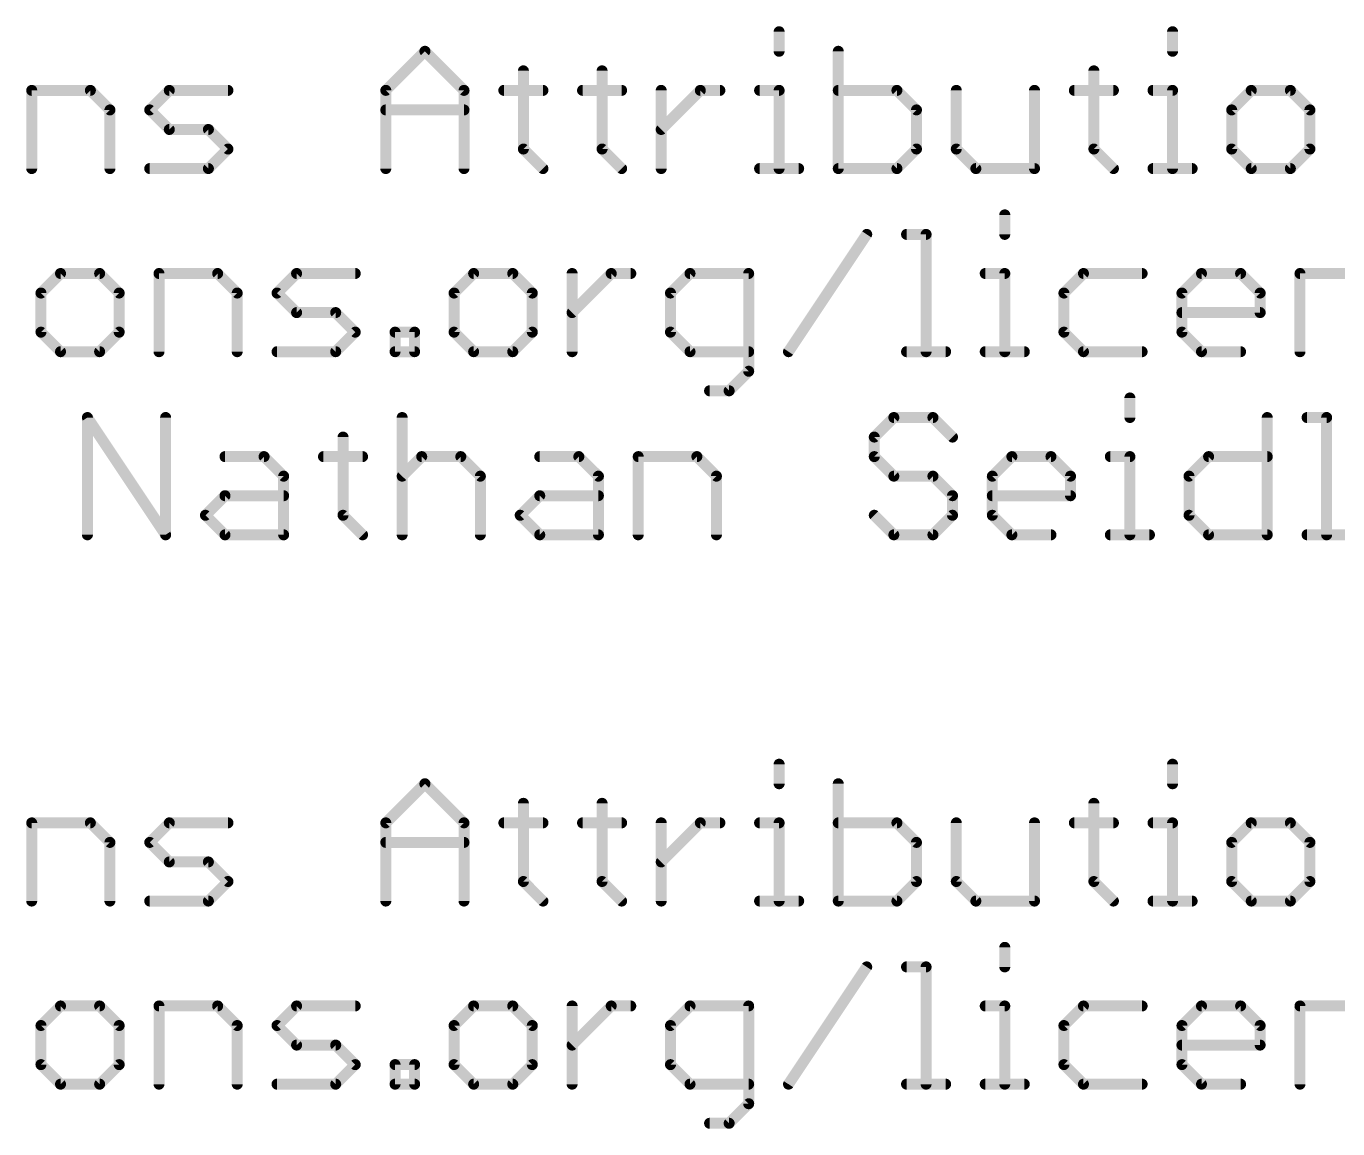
# Model space of a CAD drawing. Extents: x -32 to 75, y -41 to 41.
# Drawn here: x 19.55 to 37.74, y -38.64 to -23.35 of the extents above; entities that cross this region are included whole.
import ezdxf

# ---------------------------------------------------------------- set-up
doc = ezdxf.new("R2010")
doc.units = 0
doc.layers.add('51', color=53, linetype='CONTINUOUS')

msp = doc.modelspace()

# ---------------------------------------------------------------- linework, layer by layer
at = {"layer": '51', "const_width": 0.1524}
for points in [[(29.9907, -23.4256), (29.9907, -23.6968)], [(35.4479, -23.4256), (35.4479, -23.6968)], [(24.5352, -24.2391), (25.0776, -23.6968)], [(25.0776, -23.6968), (25.6199, -24.2391)], [(30.811, -23.6968), (30.811, -25.3238)], [(26.4436, -23.968), (26.4436, -25.0526)], [(27.535, -23.968), (27.535, -25.0526)], [(34.3565, -23.968), (34.3565, -25.0526)], [(19.6238, -25.3238), (19.6238, -24.2391)], [(19.6238, -24.2391), (20.4373, -24.2391)], [(20.4373, -24.2391), (20.7084, -24.5103)], [(21.2609, -24.5103), (21.5321, -24.2391)], [(21.5321, -24.2391), (22.3456, -24.2391)], [(24.5352, -25.3238), (24.5352, -24.2391)], [(25.6199, -24.2391), (25.6199, -25.3238)], [(26.1724, -24.2391), (26.7147, -24.2391)], [(27.2638, -24.2391), (27.8062, -24.2391)], [(28.3553, -25.3238), (28.3553, -24.2391)], [(28.3553, -24.7815), (28.8976, -24.2391)], [(28.8976, -24.2391), (29.1688, -24.2391)], [(29.7196, -24.2391), (29.9907, -24.2391)], [(29.9907, -24.2391), (29.9907, -25.3238)], [(31.6245, -24.2391), (30.811, -24.2391)], [(31.8957, -24.5103), (31.6245, -24.2391)], [(32.4482, -24.2391), (32.4482, -25.0526)], [(33.5328, -25.3238), (33.5328, -24.2391)], [(34.0853, -24.2391), (34.6276, -24.2391)], [(35.1767, -24.2391), (35.4479, -24.2391)], [(35.4479, -24.2391), (35.4479, -25.3238)], [(36.5393, -24.2391), (36.2682, -24.5103)], [(37.0817, -24.2391), (36.5393, -24.2391)], [(37.3528, -24.5103), (37.0817, -24.2391)], [(20.7084, -24.5103), (20.7084, -25.3238)], [(21.5321, -24.7815), (21.2609, -24.5103)], [(24.5352, -24.5103), (25.6199, -24.5103)], [(31.8957, -25.0526), (31.8957, -24.5103)], [(36.2682, -24.5103), (36.2682, -25.0526)], [(37.3528, -25.0526), (37.3528, -24.5103)], [(22.0744, -24.7815), (21.5321, -24.7815)], [(22.3456, -25.0526), (22.0744, -24.7815)], [(22.0744, -25.3238), (22.3456, -25.0526)], [(26.4436, -25.0526), (26.7147, -25.3238)], [(27.535, -25.0526), (27.8062, -25.3238)], [(31.6245, -25.3238), (31.8957, -25.0526)], [(32.4482, -25.0526), (32.7193, -25.3238)], [(34.3565, -25.0526), (34.6276, -25.3238)], [(36.2682, -25.0526), (36.5393, -25.3238)], [(37.0817, -25.3238), (37.3528, -25.0526)], [(21.2609, -25.3238), (22.0744, -25.3238)], [(29.7196, -25.3238), (30.2619, -25.3238)], [(30.811, -25.3238), (31.6245, -25.3238)], [(32.7193, -25.3238), (33.5328, -25.3238)], [(35.1767, -25.3238), (35.7191, -25.3238)], [(36.5393, -25.3238), (37.0817, -25.3238)], [(33.1206, -25.9656), (33.1206, -26.2368)], [(30.1208, -27.8638), (31.2055, -26.2368)], [(31.758, -26.2368), (32.0291, -26.2368)], [(32.0291, -26.2368), (32.0291, -27.8638)], [(20.0233, -26.7791), (19.7522, -27.0503)], [(20.5657, -26.7791), (20.0233, -26.7791)], [(20.8368, -27.0503), (20.5657, -26.7791)], [(21.3893, -27.8638), (21.3893, -26.7791)], [(21.3893, -26.7791), (22.2028, -26.7791)], [(22.2028, -26.7791), (22.474, -27.0503)], [(23.0265, -27.0503), (23.2976, -26.7791)], [(23.2976, -26.7791), (24.1111, -26.7791)], [(25.7534, -26.7791), (25.4822, -27.0503)], [(26.2957, -26.7791), (25.7534, -26.7791)], [(26.5669, -27.0503), (26.2957, -26.7791)], [(27.1194, -27.8638), (27.1194, -26.7791)], [(27.1194, -27.3215), (27.6617, -26.7791)], [(27.6617, -26.7791), (27.9329, -26.7791)], [(28.7548, -26.7791), (28.4837, -27.0503)], [(29.5683, -26.7791), (28.7548, -26.7791)], [(29.5683, -28.135), (29.5683, -26.7791)], [(32.8494, -26.7791), (33.1206, -26.7791)], [(33.1206, -26.7791), (33.1206, -27.8638)], [(34.212, -26.7791), (33.9409, -27.0503)], [(35.0255, -26.7791), (34.212, -26.7791)], [(35.578, -27.0503), (35.8492, -26.7791)], [(35.8492, -26.7791), (36.3915, -26.7791)], [(36.3915, -26.7791), (36.6627, -27.0503)], [(37.2152, -27.8638), (37.2152, -26.7791)], [(37.2152, -26.7791), (38.0287, -26.7791)], [(19.7522, -27.0503), (19.7522, -27.5926)], [(20.8368, -27.5926), (20.8368, -27.0503)], [(22.474, -27.0503), (22.474, -27.8638)], [(23.2976, -27.3215), (23.0265, -27.0503)], [(25.4822, -27.0503), (25.4822, -27.5926)], [(26.5669, -27.5926), (26.5669, -27.0503)], [(28.4837, -27.0503), (28.4837, -27.5926)], [(33.9409, -27.0503), (33.9409, -27.5926)], [(35.578, -27.5926), (35.578, -27.0503)], [(36.6627, -27.0503), (36.6627, -27.3215)], [(23.84, -27.3215), (23.2976, -27.3215)], [(24.1111, -27.5926), (23.84, -27.3215)], [(36.6627, -27.3215), (35.578, -27.3215)], [(19.7522, -27.5926), (20.0233, -27.8638)], [(20.5657, -27.8638), (20.8368, -27.5926)], [(23.84, -27.8638), (24.1111, -27.5926)], [(24.6636, -27.8638), (24.6636, -27.5926)], [(24.6636, -27.5926), (24.9348, -27.5926)], [(24.9348, -27.5926), (24.9348, -27.8638)], [(25.4822, -27.5926), (25.7534, -27.8638)], [(26.2957, -27.8638), (26.5669, -27.5926)], [(28.4837, -27.5926), (28.7548, -27.8638)], [(33.9409, -27.5926), (34.212, -27.8638)], [(35.8492, -27.8638), (35.578, -27.5926)], [(20.0233, -27.8638), (20.5657, -27.8638)], [(23.0265, -27.8638), (23.84, -27.8638)], [(24.9348, -27.8638), (24.6636, -27.8638)], [(25.7534, -27.8638), (26.2957, -27.8638)], [(28.7548, -27.8638), (29.5683, -27.8638)], [(31.758, -27.8638), (32.3003, -27.8638)], [(32.8494, -27.8638), (33.3917, -27.8638)], [(34.212, -27.8638), (35.0255, -27.8638)], [(36.3915, -27.8638), (35.8492, -27.8638)], [(29.2972, -28.4061), (29.5683, -28.135)], [(29.026, -28.4061), (29.2972, -28.4061)], [(34.8561, -28.5056), (34.8561, -28.7768)], [(20.3962, -30.4038), (20.3962, -28.7768)], [(20.3962, -28.7768), (21.4809, -30.4038)], [(21.4809, -30.4038), (21.4809, -28.7768)], [(24.762, -28.7768), (24.762, -30.4038)], [(31.5817, -28.7768), (31.3106, -29.048)], [(32.1241, -28.7768), (31.5817, -28.7768)], [(32.3952, -29.048), (32.1241, -28.7768)], [(36.761, -28.7768), (36.761, -30.4038)], [(37.3135, -28.7768), (37.5846, -28.7768)], [(37.5846, -28.7768), (37.5846, -30.4038)], [(23.9417, -29.048), (23.9417, -30.1326)], [(31.3106, -29.048), (31.3106, -29.3191)], [(22.3045, -29.3191), (22.8468, -29.3191)], [(22.8468, -29.3191), (23.118, -29.5903)], [(23.6705, -29.3191), (24.2128, -29.3191)], [(24.762, -29.5903), (25.0331, -29.3191)], [(25.0331, -29.3191), (25.5754, -29.3191)], [(25.5754, -29.3191), (25.8466, -29.5903)], [(26.6703, -29.3191), (27.2126, -29.3191)], [(27.2126, -29.3191), (27.4838, -29.5903)], [(28.0363, -30.4038), (28.0363, -29.3191)], [(28.0363, -29.3191), (28.8498, -29.3191)], [(28.8498, -29.3191), (29.1209, -29.5903)], [(31.3106, -29.3191), (31.5817, -29.5903)], [(32.9477, -29.5903), (33.2189, -29.3191)], [(33.2189, -29.3191), (33.7612, -29.3191)], [(33.7612, -29.3191), (34.0324, -29.5903)], [(34.5849, -29.3191), (34.8561, -29.3191)], [(34.8561, -29.3191), (34.8561, -30.4038)], [(35.6763, -29.5903), (35.9475, -29.3191)], [(35.9475, -29.3191), (36.761, -29.3191)], [(23.118, -29.5903), (23.118, -30.4038)], [(25.8466, -29.5903), (25.8466, -30.4038)], [(27.4838, -29.5903), (27.4838, -30.4038)], [(29.1209, -29.5903), (29.1209, -30.4038)], [(31.5817, -29.5903), (32.1241, -29.5903)], [(32.1241, -29.5903), (32.3952, -29.8615)], [(32.9477, -30.1326), (32.9477, -29.5903)], [(34.0324, -29.5903), (34.0324, -29.8615)], [(35.6763, -30.1326), (35.6763, -29.5903)], [(22.0334, -30.1326), (22.3045, -29.8615)], [(22.3045, -29.8615), (23.118, -29.8615)], [(26.3991, -30.1326), (26.6703, -29.8615)], [(26.6703, -29.8615), (27.4838, -29.8615)], [(32.3952, -29.8615), (32.3952, -30.1326)], [(34.0324, -29.8615), (32.9477, -29.8615)], [(22.3045, -30.4038), (22.0334, -30.1326)], [(23.9417, -30.1326), (24.2128, -30.4038)], [(26.6703, -30.4038), (26.3991, -30.1326)], [(31.5817, -30.4038), (31.3106, -30.1326)], [(32.3952, -30.1326), (32.1241, -30.4038)], [(33.2189, -30.4038), (32.9477, -30.1326)], [(35.9475, -30.4038), (35.6763, -30.1326)], [(23.118, -30.4038), (22.3045, -30.4038)], [(27.4838, -30.4038), (26.6703, -30.4038)], [(32.1241, -30.4038), (31.5817, -30.4038)], [(33.7612, -30.4038), (33.2189, -30.4038)], [(34.5849, -30.4038), (35.1272, -30.4038)], [(36.761, -30.4038), (35.9475, -30.4038)], [(37.3135, -30.4038), (37.8558, -30.4038)], [(29.9907, -33.5856), (29.9907, -33.8568)], [(35.4479, -33.5856), (35.4479, -33.8568)], [(24.5352, -34.3991), (25.0776, -33.8568)], [(25.0776, -33.8568), (25.6199, -34.3991)], [(30.811, -33.8568), (30.811, -35.4838)], [(26.4436, -34.128), (26.4436, -35.2126)], [(27.535, -34.128), (27.535, -35.2126)], [(34.3565, -34.128), (34.3565, -35.2126)], [(19.6238, -35.4838), (19.6238, -34.3991)], [(19.6238, -34.3991), (20.4373, -34.3991)], [(20.4373, -34.3991), (20.7084, -34.6703)], [(21.2609, -34.6703), (21.5321, -34.3991)], [(21.5321, -34.3991), (22.3456, -34.3991)], [(24.5352, -35.4838), (24.5352, -34.3991)], [(25.6199, -34.3991), (25.6199, -35.4838)], [(26.1724, -34.3991), (26.7147, -34.3991)], [(27.2638, -34.3991), (27.8062, -34.3991)], [(28.3553, -35.4838), (28.3553, -34.3991)], [(28.3553, -34.9415), (28.8976, -34.3991)], [(28.8976, -34.3991), (29.1688, -34.3991)], [(29.7196, -34.3991), (29.9907, -34.3991)], [(29.9907, -34.3991), (29.9907, -35.4838)], [(31.6245, -34.3991), (30.811, -34.3991)], [(31.8957, -34.6703), (31.6245, -34.3991)], [(32.4482, -34.3991), (32.4482, -35.2126)], [(33.5328, -35.4838), (33.5328, -34.3991)], [(34.0853, -34.3991), (34.6276, -34.3991)], [(35.1767, -34.3991), (35.4479, -34.3991)], [(35.4479, -34.3991), (35.4479, -35.4838)], [(36.5393, -34.3991), (36.2682, -34.6703)], [(37.0817, -34.3991), (36.5393, -34.3991)], [(37.3528, -34.6703), (37.0817, -34.3991)], [(20.7084, -34.6703), (20.7084, -35.4838)], [(21.5321, -34.9415), (21.2609, -34.6703)], [(24.5352, -34.6703), (25.6199, -34.6703)], [(31.8957, -35.2126), (31.8957, -34.6703)], [(36.2682, -34.6703), (36.2682, -35.2126)], [(37.3528, -35.2126), (37.3528, -34.6703)], [(22.0744, -34.9415), (21.5321, -34.9415)], [(22.3456, -35.2126), (22.0744, -34.9415)], [(22.0744, -35.4838), (22.3456, -35.2126)], [(26.4436, -35.2126), (26.7147, -35.4838)], [(27.535, -35.2126), (27.8062, -35.4838)], [(31.6245, -35.4838), (31.8957, -35.2126)], [(32.4482, -35.2126), (32.7193, -35.4838)], [(34.3565, -35.2126), (34.6276, -35.4838)], [(36.2682, -35.2126), (36.5393, -35.4838)], [(37.0817, -35.4838), (37.3528, -35.2126)], [(21.2609, -35.4838), (22.0744, -35.4838)], [(29.7196, -35.4838), (30.2619, -35.4838)], [(30.811, -35.4838), (31.6245, -35.4838)], [(32.7193, -35.4838), (33.5328, -35.4838)], [(35.1767, -35.4838), (35.7191, -35.4838)], [(36.5393, -35.4838), (37.0817, -35.4838)], [(33.1206, -36.1256), (33.1206, -36.3968)], [(30.1208, -38.0238), (31.2055, -36.3968)], [(31.758, -36.3968), (32.0291, -36.3968)], [(32.0291, -36.3968), (32.0291, -38.0238)], [(20.0233, -36.9391), (19.7522, -37.2103)], [(20.5657, -36.9391), (20.0233, -36.9391)], [(20.8368, -37.2103), (20.5657, -36.9391)], [(21.3893, -38.0238), (21.3893, -36.9391)], [(21.3893, -36.9391), (22.2028, -36.9391)], [(22.2028, -36.9391), (22.474, -37.2103)], [(23.0265, -37.2103), (23.2976, -36.9391)], [(23.2976, -36.9391), (24.1111, -36.9391)], [(25.7534, -36.9391), (25.4822, -37.2103)], [(26.2957, -36.9391), (25.7534, -36.9391)], [(26.5669, -37.2103), (26.2957, -36.9391)], [(27.1194, -38.0238), (27.1194, -36.9391)], [(27.1194, -37.4815), (27.6617, -36.9391)], [(27.6617, -36.9391), (27.9329, -36.9391)], [(28.7548, -36.9391), (28.4837, -37.2103)], [(29.5683, -36.9391), (28.7548, -36.9391)], [(29.5683, -38.295), (29.5683, -36.9391)], [(32.8494, -36.9391), (33.1206, -36.9391)], [(33.1206, -36.9391), (33.1206, -38.0238)], [(34.212, -36.9391), (33.9409, -37.2103)], [(35.0255, -36.9391), (34.212, -36.9391)], [(35.578, -37.2103), (35.8492, -36.9391)], [(35.8492, -36.9391), (36.3915, -36.9391)], [(36.3915, -36.9391), (36.6627, -37.2103)], [(37.2152, -38.0238), (37.2152, -36.9391)], [(37.2152, -36.9391), (38.0287, -36.9391)], [(19.7522, -37.2103), (19.7522, -37.7526)], [(20.8368, -37.7526), (20.8368, -37.2103)], [(22.474, -37.2103), (22.474, -38.0238)], [(23.2976, -37.4815), (23.0265, -37.2103)], [(25.4822, -37.2103), (25.4822, -37.7526)], [(26.5669, -37.7526), (26.5669, -37.2103)], [(28.4837, -37.2103), (28.4837, -37.7526)], [(33.9409, -37.2103), (33.9409, -37.7526)], [(35.578, -37.7526), (35.578, -37.2103)], [(36.6627, -37.2103), (36.6627, -37.4815)], [(23.84, -37.4815), (23.2976, -37.4815)], [(24.1111, -37.7526), (23.84, -37.4815)], [(36.6627, -37.4815), (35.578, -37.4815)], [(19.7522, -37.7526), (20.0233, -38.0238)], [(20.5657, -38.0238), (20.8368, -37.7526)], [(23.84, -38.0238), (24.1111, -37.7526)], [(24.6636, -38.0238), (24.6636, -37.7526)], [(24.6636, -37.7526), (24.9348, -37.7526)], [(24.9348, -37.7526), (24.9348, -38.0238)], [(25.4822, -37.7526), (25.7534, -38.0238)], [(26.2957, -38.0238), (26.5669, -37.7526)], [(28.4837, -37.7526), (28.7548, -38.0238)], [(33.9409, -37.7526), (34.212, -38.0238)], [(35.8492, -38.0238), (35.578, -37.7526)], [(20.0233, -38.0238), (20.5657, -38.0238)], [(23.0265, -38.0238), (23.84, -38.0238)], [(24.9348, -38.0238), (24.6636, -38.0238)], [(25.7534, -38.0238), (26.2957, -38.0238)], [(28.7548, -38.0238), (29.5683, -38.0238)], [(31.758, -38.0238), (32.3003, -38.0238)], [(32.8494, -38.0238), (33.3917, -38.0238)], [(34.212, -38.0238), (35.0255, -38.0238)], [(36.3915, -38.0238), (35.8492, -38.0238)], [(29.2972, -38.5661), (29.5683, -38.295)], [(29.026, -38.5661), (29.2972, -38.5661)]]:
    msp.add_lwpolyline(points, dxfattribs=at)
at = {"layer": '51', "const_width": 0.0762}
for points in [[(30.0288, -23.4256, 1), (29.9526, -23.4256)], [(35.486, -23.4256, 1), (35.4098, -23.4256)], [(25.1045, -23.6699, 1), (25.0506, -23.7238)], [(25.1045, -23.7238, 1), (25.0506, -23.6699)], [(30.8491, -23.6968, 1), (30.7729, -23.6968)], [(29.9526, -23.6968, 1), (30.0288, -23.6968)], [(35.4098, -23.6968, 1), (35.486, -23.6968)], [(26.4817, -23.968, 1), (26.4055, -23.968)], [(27.5731, -23.968, 1), (27.4969, -23.968)], [(34.3946, -23.968, 1), (34.3184, -23.968)], [(19.6619, -24.2391, 1), (19.5857, -24.2391)], [(19.6238, -24.201, 1), (19.6238, -24.2772)], [(20.4642, -24.2122, 1), (20.4103, -24.2661)], [(20.4373, -24.2772, 1), (20.4373, -24.201)], [(21.5321, -24.201, 1), (21.5321, -24.2772)], [(21.559, -24.2661, 1), (21.5051, -24.2122)], [(22.3456, -24.2772, 1), (22.3456, -24.201)], [(24.5733, -24.2391, 1), (24.4971, -24.2391)], [(24.5083, -24.2122, 1), (24.5622, -24.2661)], [(25.658, -24.2391, 1), (25.5818, -24.2391)], [(25.5929, -24.2661, 1), (25.6468, -24.2122)], [(26.1724, -24.201, 1), (26.1724, -24.2772)], [(26.7147, -24.2772, 1), (26.7147, -24.201)], [(27.2638, -24.201, 1), (27.2638, -24.2772)], [(27.8062, -24.2772, 1), (27.8062, -24.201)], [(28.3934, -24.2391, 1), (28.3172, -24.2391)], [(28.8976, -24.201, 1), (28.8976, -24.2772)], [(28.9245, -24.2661, 1), (28.8706, -24.2122)], [(29.1688, -24.2772, 1), (29.1688, -24.201)], [(29.7196, -24.201, 1), (29.7196, -24.2772)], [(30.0288, -24.2391, 1), (29.9526, -24.2391)], [(29.9907, -24.2772, 1), (29.9907, -24.201)], [(30.811, -24.201, 1), (30.811, -24.2772)], [(31.6514, -24.2122, 1), (31.5975, -24.2661)], [(31.6245, -24.2772, 1), (31.6245, -24.201)], [(32.4863, -24.2391, 1), (32.4101, -24.2391)], [(33.5709, -24.2391, 1), (33.4947, -24.2391)], [(34.0853, -24.201, 1), (34.0853, -24.2772)], [(34.6276, -24.2772, 1), (34.6276, -24.201)], [(35.1767, -24.201, 1), (35.1767, -24.2772)], [(35.486, -24.2391, 1), (35.4098, -24.2391)], [(35.4479, -24.2772, 1), (35.4479, -24.201)], [(36.5393, -24.201, 1), (36.5393, -24.2772)], [(36.5663, -24.2661, 1), (36.5124, -24.2122)], [(37.1086, -24.2122, 1), (37.0547, -24.2661)], [(37.0817, -24.2772, 1), (37.0817, -24.201)], [(20.7465, -24.5103, 1), (20.6703, -24.5103)], [(20.6815, -24.5372, 1), (20.7354, -24.4834)], [(21.2879, -24.4834, 1), (21.234, -24.5372)], [(21.234, -24.4834, 1), (21.2879, -24.5372)], [(24.5352, -24.4722, 1), (24.5352, -24.5484)], [(25.6199, -24.5484, 1), (25.6199, -24.4722)], [(31.9338, -24.5103, 1), (31.8576, -24.5103)], [(31.8687, -24.5372, 1), (31.9226, -24.4834)], [(36.3063, -24.5103, 1), (36.2301, -24.5103)], [(36.2412, -24.4834, 1), (36.2951, -24.5372)], [(37.3909, -24.5103, 1), (37.3147, -24.5103)], [(37.3259, -24.5372, 1), (37.3798, -24.4834)], [(21.5321, -24.7434, 1), (21.5321, -24.8196)], [(21.5051, -24.8084, 1), (21.559, -24.7545)], [(22.1014, -24.7545, 1), (22.0475, -24.8084)], [(22.0744, -24.8196, 1), (22.0744, -24.7434)], [(28.3283, -24.7545, 1), (28.3822, -24.8084)], [(22.3725, -25.0796, 1), (22.3186, -25.0257)], [(22.3186, -25.0796, 1), (22.3725, -25.0257)], [(26.4705, -25.0257, 1), (26.4166, -25.0796)], [(26.4055, -25.0526, 1), (26.4817, -25.0526)], [(27.5619, -25.0257, 1), (27.508, -25.0796)], [(27.4969, -25.0526, 1), (27.5731, -25.0526)], [(31.8576, -25.0526, 1), (31.9338, -25.0526)], [(31.9226, -25.0796, 1), (31.8687, -25.0257)], [(32.4751, -25.0257, 1), (32.4212, -25.0796)], [(32.4101, -25.0526, 1), (32.4863, -25.0526)], [(34.3834, -25.0257, 1), (34.3295, -25.0796)], [(34.3184, -25.0526, 1), (34.3946, -25.0526)], [(36.2951, -25.0257, 1), (36.2412, -25.0796)], [(36.2301, -25.0526, 1), (36.3063, -25.0526)], [(37.3147, -25.0526, 1), (37.3909, -25.0526)], [(37.3798, -25.0796, 1), (37.3259, -25.0257)], [(19.5857, -25.3238, 1), (19.6619, -25.3238)], [(20.6703, -25.3238, 1), (20.7465, -25.3238)], [(21.2609, -25.2857, 1), (21.2609, -25.3619)], [(22.0475, -25.2969, 1), (22.1014, -25.3507)], [(22.0744, -25.3619, 1), (22.0744, -25.2857)], [(24.4971, -25.3238, 1), (24.5733, -25.3238)], [(25.5818, -25.3238, 1), (25.658, -25.3238)], [(26.6878, -25.3507, 1), (26.7417, -25.2969)], [(27.7792, -25.3507, 1), (27.8331, -25.2969)], [(28.3172, -25.3238, 1), (28.3934, -25.3238)], [(29.7196, -25.2857, 1), (29.7196, -25.3619)], [(29.9526, -25.3238, 1), (30.0288, -25.3238)], [(30.2619, -25.3619, 1), (30.2619, -25.2857)], [(30.811, -25.2857, 1), (30.811, -25.3619)], [(30.7729, -25.3238, 1), (30.8491, -25.3238)], [(31.5976, -25.2969, 1), (31.6514, -25.3507)], [(31.6245, -25.3619, 1), (31.6245, -25.2857)], [(32.7193, -25.2857, 1), (32.7193, -25.3619)], [(32.6924, -25.3507, 1), (32.7463, -25.2969)], [(33.4947, -25.3238, 1), (33.5709, -25.3238)], [(33.5328, -25.3619, 1), (33.5328, -25.2857)], [(34.6007, -25.3507, 1), (34.6546, -25.2969)], [(35.1767, -25.2857, 1), (35.1767, -25.3619)], [(35.4098, -25.3238, 1), (35.486, -25.3238)], [(35.7191, -25.3619, 1), (35.7191, -25.2857)], [(36.5393, -25.2857, 1), (36.5393, -25.3619)], [(36.5124, -25.3507, 1), (36.5663, -25.2969)], [(37.0547, -25.2969, 1), (37.1086, -25.3507)], [(37.0817, -25.3619, 1), (37.0817, -25.2857)], [(33.1587, -25.9656, 1), (33.0825, -25.9656)], [(31.2372, -26.2579, 1), (31.1738, -26.2157)], [(31.758, -26.1987, 1), (31.758, -26.2749)], [(32.0672, -26.2368, 1), (31.991, -26.2368)], [(32.0291, -26.2749, 1), (32.0291, -26.1987)], [(33.0825, -26.2368, 1), (33.1587, -26.2368)], [(20.0233, -26.741, 1), (20.0233, -26.8172)], [(20.0503, -26.8061, 1), (19.9964, -26.7522)], [(20.5926, -26.7522, 1), (20.5387, -26.8061)], [(20.5657, -26.8172, 1), (20.5657, -26.741)], [(21.4274, -26.7791, 1), (21.3512, -26.7791)], [(21.3893, -26.741, 1), (21.3893, -26.8172)], [(22.2298, -26.7522, 1), (22.1759, -26.8061)], [(22.2028, -26.8172, 1), (22.2028, -26.741)], [(23.2976, -26.741, 1), (23.2976, -26.8172)], [(23.3246, -26.8061, 1), (23.2707, -26.7522)], [(24.1111, -26.8172, 1), (24.1111, -26.741)], [(25.7534, -26.741, 1), (25.7534, -26.8172)], [(25.7803, -26.8061, 1), (25.7264, -26.7522)], [(26.3227, -26.7522, 1), (26.2688, -26.8061)], [(26.2957, -26.8172, 1), (26.2957, -26.741)], [(27.1575, -26.7791, 1), (27.0813, -26.7791)], [(27.6617, -26.741, 1), (27.6617, -26.8172)], [(27.6886, -26.8061, 1), (27.6348, -26.7522)], [(27.9329, -26.8172, 1), (27.9329, -26.741)], [(28.7548, -26.741, 1), (28.7548, -26.8172)], [(28.7818, -26.8061, 1), (28.7279, -26.7522)], [(29.6064, -26.7791, 1), (29.5302, -26.7791)], [(29.5683, -26.8172, 1), (29.5683, -26.741)], [(32.8494, -26.741, 1), (32.8494, -26.8172)], [(33.1587, -26.7791, 1), (33.0825, -26.7791)], [(33.1206, -26.8172, 1), (33.1206, -26.741)], [(34.212, -26.741, 1), (34.212, -26.8172)], [(34.239, -26.8061, 1), (34.1851, -26.7522)], [(35.0255, -26.8172, 1), (35.0255, -26.741)], [(35.8492, -26.741, 1), (35.8492, -26.8172)], [(35.8761, -26.8061, 1), (35.8222, -26.7522)], [(36.4184, -26.7522, 1), (36.3646, -26.8061)], [(36.3915, -26.8172, 1), (36.3915, -26.741)], [(37.2533, -26.7791, 1), (37.1771, -26.7791)], [(37.2152, -26.741, 1), (37.2152, -26.8172)], [(19.7903, -27.0503, 1), (19.7141, -27.0503)], [(19.7252, -27.0234, 1), (19.7791, -27.0772)], [(20.8749, -27.0503, 1), (20.7987, -27.0503)], [(20.8099, -27.0772, 1), (20.8638, -27.0234)], [(22.5121, -27.0503, 1), (22.4359, -27.0503)], [(22.447, -27.0772, 1), (22.5009, -27.0234)], [(23.0534, -27.0234, 1), (22.9995, -27.0772)], [(22.9995, -27.0234, 1), (23.0534, -27.0772)], [(25.5203, -27.0503, 1), (25.4441, -27.0503)], [(25.4553, -27.0234, 1), (25.5092, -27.0772)], [(26.605, -27.0503, 1), (26.5288, -27.0503)], [(26.5399, -27.0772, 1), (26.5938, -27.0234)], [(28.5218, -27.0503, 1), (28.4456, -27.0503)], [(28.4567, -27.0234, 1), (28.5106, -27.0772)], [(33.979, -27.0503, 1), (33.9028, -27.0503)], [(33.9139, -27.0234, 1), (33.9678, -27.0772)], [(35.6161, -27.0503, 1), (35.5399, -27.0503)], [(35.5511, -27.0234, 1), (35.605, -27.0772)], [(36.7008, -27.0503, 1), (36.6246, -27.0503)], [(36.6357, -27.0772, 1), (36.6896, -27.0234)], [(23.2976, -27.2834, 1), (23.2976, -27.3596)], [(23.2707, -27.3484, 1), (23.3246, -27.2945)], [(23.8669, -27.2945, 1), (23.813, -27.3484)], [(23.84, -27.3596, 1), (23.84, -27.2834)], [(27.0924, -27.2945, 1), (27.1463, -27.3484)], [(35.578, -27.2834, 1), (35.578, -27.3596)], [(36.6246, -27.3215, 1), (36.7008, -27.3215)], [(36.6627, -27.3596, 1), (36.6627, -27.2834)], [(19.7791, -27.5657, 1), (19.7252, -27.6196)], [(19.7141, -27.5926, 1), (19.7903, -27.5926)], [(20.7987, -27.5926, 1), (20.8749, -27.5926)], [(20.8638, -27.6196, 1), (20.8099, -27.5657)], [(24.1381, -27.6196, 1), (24.0842, -27.5657)], [(24.0842, -27.6196, 1), (24.1381, -27.5657)], [(24.7017, -27.5926, 1), (24.6255, -27.5926)], [(24.6636, -27.5545, 1), (24.6636, -27.6307)], [(24.9729, -27.5926, 1), (24.8967, -27.5926)], [(24.9348, -27.6307, 1), (24.9348, -27.5545)], [(25.5092, -27.5657, 1), (25.4553, -27.6196)], [(25.4441, -27.5926, 1), (25.5203, -27.5926)], [(26.5288, -27.5926, 1), (26.605, -27.5926)], [(26.5938, -27.6196, 1), (26.5399, -27.5657)], [(28.5106, -27.5657, 1), (28.4567, -27.6196)], [(28.4456, -27.5926, 1), (28.5218, -27.5926)], [(33.9678, -27.5657, 1), (33.9139, -27.6196)], [(33.9028, -27.5926, 1), (33.979, -27.5926)], [(35.605, -27.5657, 1), (35.5511, -27.6196)], [(35.5399, -27.5926, 1), (35.6161, -27.5926)], [(20.0233, -27.8257, 1), (20.0233, -27.9019)], [(19.9964, -27.8907, 1), (20.0503, -27.8369)], [(20.5387, -27.8369, 1), (20.5926, -27.8907)], [(20.5657, -27.9019, 1), (20.5657, -27.8257)], [(21.3512, -27.8638, 1), (21.4274, -27.8638)], [(22.4359, -27.8638, 1), (22.5121, -27.8638)], [(23.0265, -27.8257, 1), (23.0265, -27.9019)], [(23.813, -27.8369, 1), (23.8669, -27.8907)], [(23.84, -27.9019, 1), (23.84, -27.8257)], [(24.6636, -27.8257, 1), (24.6636, -27.9019)], [(24.6255, -27.8638, 1), (24.7017, -27.8638)], [(24.8967, -27.8638, 1), (24.9729, -27.8638)], [(24.9348, -27.9019, 1), (24.9348, -27.8257)], [(25.7534, -27.8257, 1), (25.7534, -27.9019)], [(25.7264, -27.8907, 1), (25.7803, -27.8369)], [(26.2688, -27.8369, 1), (26.3226, -27.8907)], [(26.2957, -27.9019, 1), (26.2957, -27.8257)], [(27.0813, -27.8638, 1), (27.1575, -27.8638)], [(28.7548, -27.8257, 1), (28.7548, -27.9019)], [(28.7279, -27.8907, 1), (28.7818, -27.8369)], [(29.5683, -27.9019, 1), (29.5683, -27.8257)], [(30.0891, -27.8427, 1), (30.1525, -27.8849)], [(31.758, -27.8257, 1), (31.758, -27.9019)], [(31.991, -27.8638, 1), (32.0672, -27.8638)], [(32.3003, -27.9019, 1), (32.3003, -27.8257)], [(32.8494, -27.8257, 1), (32.8494, -27.9019)], [(33.0825, -27.8638, 1), (33.1587, -27.8638)], [(33.3917, -27.9019, 1), (33.3917, -27.8257)], [(34.212, -27.8257, 1), (34.212, -27.9019)], [(34.1851, -27.8907, 1), (34.239, -27.8369)], [(35.0255, -27.9019, 1), (35.0255, -27.8257)], [(35.8492, -27.8257, 1), (35.8492, -27.9019)], [(35.8222, -27.8907, 1), (35.8761, -27.8369)], [(36.3915, -27.9019, 1), (36.3915, -27.8257)], [(37.1771, -27.8638, 1), (37.2533, -27.8638)], [(29.5302, -28.135, 1), (29.6064, -28.135)], [(29.5953, -28.1619, 1), (29.5414, -28.108)], [(29.026, -28.368, 1), (29.026, -28.4442)], [(29.2702, -28.3792, 1), (29.3241, -28.4331)], [(29.2972, -28.4442, 1), (29.2972, -28.368)], [(34.8942, -28.5056, 1), (34.818, -28.5056)], [(20.4343, -28.7768, 1), (20.3581, -28.7768)], [(20.4279, -28.7557, 1), (20.3645, -28.7979)], [(21.519, -28.7768, 1), (21.4428, -28.7768)], [(24.8001, -28.7768, 1), (24.7239, -28.7768)], [(31.5817, -28.7387, 1), (31.5817, -28.8149)], [(31.6087, -28.8038, 1), (31.5548, -28.7499)], [(32.151, -28.7499, 1), (32.0971, -28.8038)], [(32.1241, -28.8149, 1), (32.1241, -28.7387)], [(34.818, -28.7768, 1), (34.8942, -28.7768)], [(36.7991, -28.7768, 1), (36.7229, -28.7768)], [(37.3135, -28.7387, 1), (37.3135, -28.8149)], [(37.6227, -28.7768, 1), (37.5465, -28.7768)], [(37.5846, -28.8149, 1), (37.5846, -28.7387)], [(23.9798, -29.048, 1), (23.9036, -29.048)], [(31.2836, -29.021, 1), (31.3375, -29.0749)], [(31.3487, -29.048, 1), (31.2725, -29.048)], [(32.3683, -29.0749, 1), (32.4222, -29.021)], [(22.3045, -29.281, 1), (22.3045, -29.3572)], [(22.8738, -29.2922, 1), (22.8199, -29.3461)], [(22.8468, -29.3572, 1), (22.8468, -29.281)], [(23.6705, -29.281, 1), (23.6705, -29.3572)], [(24.2128, -29.3572, 1), (24.2128, -29.281)], [(25.0331, -29.281, 1), (25.0331, -29.3572)], [(25.0601, -29.3461, 1), (25.0062, -29.2922)], [(25.6024, -29.2922, 1), (25.5485, -29.3461)], [(25.5754, -29.3572, 1), (25.5754, -29.281)], [(26.6703, -29.281, 1), (26.6703, -29.3572)], [(27.2395, -29.2922, 1), (27.1857, -29.3461)], [(27.2126, -29.3572, 1), (27.2126, -29.281)], [(28.0744, -29.3191, 1), (27.9982, -29.3191)], [(28.0363, -29.281, 1), (28.0363, -29.3572)], [(28.8767, -29.2922, 1), (28.8228, -29.3461)], [(28.8498, -29.3572, 1), (28.8498, -29.281)], [(31.3375, -29.2922, 1), (31.2836, -29.3461)], [(31.2725, -29.3191, 1), (31.3487, -29.3191)], [(33.2189, -29.281, 1), (33.2189, -29.3572)], [(33.2458, -29.3461, 1), (33.192, -29.2922)], [(33.7882, -29.2922, 1), (33.7343, -29.3461)], [(33.7612, -29.3572, 1), (33.7612, -29.281)], [(34.5849, -29.281, 1), (34.5849, -29.3572)], [(34.8942, -29.3191, 1), (34.818, -29.3191)], [(34.8561, -29.3572, 1), (34.8561, -29.281)], [(35.9475, -29.281, 1), (35.9475, -29.3572)], [(35.9744, -29.3461, 1), (35.9205, -29.2922)], [(36.761, -29.3572, 1), (36.761, -29.281)], [(23.1561, -29.5903, 1), (23.0799, -29.5903)], [(23.0911, -29.6172, 1), (23.145, -29.5634)], [(24.735, -29.5634, 1), (24.7889, -29.6172)], [(25.8847, -29.5903, 1), (25.8085, -29.5903)], [(25.8197, -29.6172, 1), (25.8736, -29.5634)], [(27.5219, -29.5903, 1), (27.4457, -29.5903)], [(27.4568, -29.6172, 1), (27.5107, -29.5634)], [(29.159, -29.5903, 1), (29.0828, -29.5903)], [(29.094, -29.6172, 1), (29.1479, -29.5634)], [(31.5817, -29.5522, 1), (31.5817, -29.6284)], [(31.5548, -29.6172, 1), (31.6087, -29.5634)], [(32.151, -29.5634, 1), (32.0971, -29.6172)], [(32.1241, -29.6284, 1), (32.1241, -29.5522)], [(32.9858, -29.5903, 1), (32.9096, -29.5903)], [(32.9208, -29.5634, 1), (32.9747, -29.6172)], [(34.0705, -29.5903, 1), (33.9943, -29.5903)], [(34.0054, -29.6172, 1), (34.0593, -29.5634)], [(35.7144, -29.5903, 1), (35.6382, -29.5903)], [(35.6494, -29.5634, 1), (35.7033, -29.6172)], [(22.3045, -29.8234, 1), (22.3045, -29.8996)], [(22.3315, -29.8884, 1), (22.2776, -29.8345)], [(23.118, -29.8996, 1), (23.118, -29.8234)], [(26.6703, -29.8234, 1), (26.6703, -29.8996)], [(26.6972, -29.8884, 1), (26.6433, -29.8345)], [(27.4838, -29.8996, 1), (27.4838, -29.8234)], [(32.4333, -29.8615, 1), (32.3571, -29.8615)], [(32.3683, -29.8884, 1), (32.4222, -29.8345)], [(32.9477, -29.8234, 1), (32.9477, -29.8996)], [(33.9943, -29.8615, 1), (34.0705, -29.8615)], [(34.0324, -29.8996, 1), (34.0324, -29.8234)], [(22.0603, -30.1057, 1), (22.0064, -30.1596)], [(22.0064, -30.1057, 1), (22.0603, -30.1596)], [(23.9686, -30.1057, 1), (23.9147, -30.1596)], [(23.9036, -30.1326, 1), (23.9798, -30.1326)], [(26.426, -30.1057, 1), (26.3722, -30.1596)], [(26.3722, -30.1057, 1), (26.426, -30.1596)], [(31.3375, -30.1057, 1), (31.2836, -30.1596)], [(32.3571, -30.1326, 1), (32.4333, -30.1326)], [(32.4222, -30.1596, 1), (32.3683, -30.1057)], [(32.9747, -30.1057, 1), (32.9208, -30.1596)], [(32.9096, -30.1326, 1), (32.9858, -30.1326)], [(35.7033, -30.1057, 1), (35.6494, -30.1596)], [(35.6382, -30.1326, 1), (35.7144, -30.1326)], [(20.3581, -30.4038, 1), (20.4343, -30.4038)], [(21.4428, -30.4038, 1), (21.519, -30.4038)], [(21.4492, -30.4249, 1), (21.5126, -30.3827)], [(22.3045, -30.3657, 1), (22.3045, -30.4419)], [(22.2776, -30.4307, 1), (22.3315, -30.3769)], [(23.0799, -30.4038, 1), (23.1561, -30.4038)], [(23.118, -30.4419, 1), (23.118, -30.3657)], [(24.1859, -30.4307, 1), (24.2398, -30.3769)], [(24.7239, -30.4038, 1), (24.8001, -30.4038)], [(25.8085, -30.4038, 1), (25.8847, -30.4038)], [(26.6703, -30.3657, 1), (26.6703, -30.4419)], [(26.6433, -30.4307, 1), (26.6972, -30.3769)], [(27.4457, -30.4038, 1), (27.5219, -30.4038)], [(27.4838, -30.4419, 1), (27.4838, -30.3657)], [(27.9982, -30.4038, 1), (28.0744, -30.4038)], [(29.0828, -30.4038, 1), (29.159, -30.4038)], [(31.5817, -30.3657, 1), (31.5817, -30.4419)], [(31.5548, -30.4307, 1), (31.6087, -30.3769)], [(32.0971, -30.3769, 1), (32.151, -30.4307)], [(32.1241, -30.4419, 1), (32.1241, -30.3657)], [(33.2189, -30.3657, 1), (33.2189, -30.4419)], [(33.192, -30.4307, 1), (33.2458, -30.3769)], [(33.7612, -30.4419, 1), (33.7612, -30.3657)], [(34.5849, -30.3657, 1), (34.5849, -30.4419)], [(34.818, -30.4038, 1), (34.8942, -30.4038)], [(35.1272, -30.4419, 1), (35.1272, -30.3657)], [(35.9475, -30.3657, 1), (35.9475, -30.4419)], [(35.9205, -30.4307, 1), (35.9744, -30.3769)], [(36.7229, -30.4038, 1), (36.7991, -30.4038)], [(36.761, -30.4419, 1), (36.761, -30.3657)], [(37.3135, -30.3657, 1), (37.3135, -30.4419)], [(37.5465, -30.4038, 1), (37.6227, -30.4038)], [(30.0288, -33.5856, 1), (29.9526, -33.5856)], [(35.486, -33.5856, 1), (35.4098, -33.5856)], [(25.1045, -33.8299, 1), (25.0506, -33.8838)], [(25.1045, -33.8838, 1), (25.0506, -33.8299)], [(29.9526, -33.8568, 1), (30.0288, -33.8568)], [(30.8491, -33.8568, 1), (30.7729, -33.8568)], [(35.4098, -33.8568, 1), (35.486, -33.8568)], [(26.4817, -34.128, 1), (26.4055, -34.128)], [(27.5731, -34.128, 1), (27.4969, -34.128)], [(34.3946, -34.128, 1), (34.3184, -34.128)], [(19.6619, -34.3991, 1), (19.5857, -34.3991)], [(19.6238, -34.361, 1), (19.6238, -34.4372)], [(20.4642, -34.3722, 1), (20.4103, -34.4261)], [(20.4373, -34.4372, 1), (20.4373, -34.361)], [(21.5321, -34.361, 1), (21.5321, -34.4372)], [(21.559, -34.4261, 1), (21.5051, -34.3722)], [(22.3456, -34.4372, 1), (22.3456, -34.361)], [(24.5733, -34.3991, 1), (24.4971, -34.3991)], [(24.5083, -34.3722, 1), (24.5622, -34.4261)], [(25.658, -34.3991, 1), (25.5818, -34.3991)], [(25.5929, -34.4261, 1), (25.6468, -34.3722)], [(26.1724, -34.361, 1), (26.1724, -34.4372)], [(26.7147, -34.4372, 1), (26.7147, -34.361)], [(27.2638, -34.361, 1), (27.2638, -34.4372)], [(27.8062, -34.4372, 1), (27.8062, -34.361)], [(28.3934, -34.3991, 1), (28.3172, -34.3991)], [(28.8976, -34.361, 1), (28.8976, -34.4372)], [(28.9245, -34.4261, 1), (28.8706, -34.3722)], [(29.1688, -34.4372, 1), (29.1688, -34.361)], [(29.7196, -34.361, 1), (29.7196, -34.4372)], [(30.0288, -34.3991, 1), (29.9526, -34.3991)], [(29.9907, -34.4372, 1), (29.9907, -34.361)], [(30.811, -34.361, 1), (30.811, -34.4372)], [(31.6514, -34.3722, 1), (31.5975, -34.4261)], [(31.6245, -34.4372, 1), (31.6245, -34.361)], [(32.4863, -34.3991, 1), (32.4101, -34.3991)], [(33.5709, -34.3991, 1), (33.4947, -34.3991)], [(34.0853, -34.361, 1), (34.0853, -34.4372)], [(34.6276, -34.4372, 1), (34.6276, -34.361)], [(35.1767, -34.361, 1), (35.1767, -34.4372)], [(35.486, -34.3991, 1), (35.4098, -34.3991)], [(35.4479, -34.4372, 1), (35.4479, -34.361)], [(36.5393, -34.361, 1), (36.5393, -34.4372)], [(36.5663, -34.4261, 1), (36.5124, -34.3722)], [(37.1086, -34.3722, 1), (37.0547, -34.4261)], [(37.0817, -34.4372, 1), (37.0817, -34.361)], [(20.7465, -34.6703, 1), (20.6703, -34.6703)], [(20.6815, -34.6972, 1), (20.7354, -34.6434)], [(21.2879, -34.6434, 1), (21.234, -34.6972)], [(21.234, -34.6434, 1), (21.2879, -34.6972)], [(24.5352, -34.6322, 1), (24.5352, -34.7084)], [(25.6199, -34.7084, 1), (25.6199, -34.6322)], [(31.9338, -34.6703, 1), (31.8576, -34.6703)], [(31.8687, -34.6972, 1), (31.9226, -34.6434)], [(36.3063, -34.6703, 1), (36.2301, -34.6703)], [(36.2412, -34.6434, 1), (36.2951, -34.6972)], [(37.3909, -34.6703, 1), (37.3147, -34.6703)], [(37.3259, -34.6972, 1), (37.3798, -34.6434)], [(21.5321, -34.9034, 1), (21.5321, -34.9796)], [(21.5051, -34.9684, 1), (21.559, -34.9145)], [(22.1014, -34.9145, 1), (22.0475, -34.9684)], [(22.0744, -34.9796, 1), (22.0744, -34.9034)], [(28.3283, -34.9145, 1), (28.3822, -34.9684)], [(22.3725, -35.2396, 1), (22.3186, -35.1857)], [(22.3186, -35.2396, 1), (22.3725, -35.1857)], [(26.4705, -35.1857, 1), (26.4166, -35.2396)], [(26.4055, -35.2126, 1), (26.4817, -35.2126)], [(27.5619, -35.1857, 1), (27.508, -35.2396)], [(27.4969, -35.2126, 1), (27.5731, -35.2126)], [(31.8576, -35.2126, 1), (31.9338, -35.2126)], [(31.9226, -35.2396, 1), (31.8687, -35.1857)], [(32.4751, -35.1857, 1), (32.4212, -35.2396)], [(32.4101, -35.2126, 1), (32.4863, -35.2126)], [(34.3834, -35.1857, 1), (34.3295, -35.2396)], [(34.3184, -35.2126, 1), (34.3946, -35.2126)], [(36.2951, -35.1857, 1), (36.2412, -35.2396)], [(36.2301, -35.2126, 1), (36.3063, -35.2126)], [(37.3147, -35.2126, 1), (37.3909, -35.2126)], [(37.3798, -35.2396, 1), (37.3259, -35.1857)], [(19.5857, -35.4838, 1), (19.6619, -35.4838)], [(20.6703, -35.4838, 1), (20.7465, -35.4838)], [(21.2609, -35.4457, 1), (21.2609, -35.5219)], [(22.0475, -35.4569, 1), (22.1014, -35.5107)], [(22.0744, -35.5219, 1), (22.0744, -35.4457)], [(24.4971, -35.4838, 1), (24.5733, -35.4838)], [(25.5818, -35.4838, 1), (25.658, -35.4838)], [(26.6878, -35.5107, 1), (26.7417, -35.4569)], [(27.7792, -35.5107, 1), (27.8331, -35.4569)], [(28.3172, -35.4838, 1), (28.3934, -35.4838)], [(29.7196, -35.4457, 1), (29.7196, -35.5219)], [(29.9526, -35.4838, 1), (30.0288, -35.4838)], [(30.2619, -35.5219, 1), (30.2619, -35.4457)], [(30.811, -35.4457, 1), (30.811, -35.5219)], [(30.7729, -35.4838, 1), (30.8491, -35.4838)], [(31.5976, -35.4569, 1), (31.6514, -35.5107)], [(31.6245, -35.5219, 1), (31.6245, -35.4457)], [(32.7193, -35.4457, 1), (32.7193, -35.5219)], [(32.6924, -35.5107, 1), (32.7463, -35.4569)], [(33.4947, -35.4838, 1), (33.5709, -35.4838)], [(33.5328, -35.5219, 1), (33.5328, -35.4457)], [(34.6007, -35.5107, 1), (34.6546, -35.4569)], [(35.1767, -35.4457, 1), (35.1767, -35.5219)], [(35.4098, -35.4838, 1), (35.486, -35.4838)], [(35.7191, -35.5219, 1), (35.7191, -35.4457)], [(36.5393, -35.4457, 1), (36.5393, -35.5219)], [(36.5124, -35.5107, 1), (36.5663, -35.4569)], [(37.0547, -35.4569, 1), (37.1086, -35.5107)], [(37.0817, -35.5219, 1), (37.0817, -35.4457)], [(33.1587, -36.1256, 1), (33.0825, -36.1256)], [(31.2372, -36.4179, 1), (31.1738, -36.3757)], [(31.758, -36.3587, 1), (31.758, -36.4349)], [(32.0672, -36.3968, 1), (31.991, -36.3968)], [(32.0291, -36.4349, 1), (32.0291, -36.3587)], [(33.0825, -36.3968, 1), (33.1587, -36.3968)], [(20.0233, -36.901, 1), (20.0233, -36.9772)], [(20.0503, -36.9661, 1), (19.9964, -36.9122)], [(20.5926, -36.9122, 1), (20.5387, -36.9661)], [(20.5657, -36.9772, 1), (20.5657, -36.901)], [(21.4274, -36.9391, 1), (21.3512, -36.9391)], [(21.3893, -36.901, 1), (21.3893, -36.9772)], [(22.2298, -36.9122, 1), (22.1759, -36.9661)], [(22.2028, -36.9772, 1), (22.2028, -36.901)], [(23.2976, -36.901, 1), (23.2976, -36.9772)], [(23.3246, -36.9661, 1), (23.2707, -36.9122)], [(24.1111, -36.9772, 1), (24.1111, -36.901)], [(25.7534, -36.901, 1), (25.7534, -36.9772)], [(25.7803, -36.9661, 1), (25.7264, -36.9122)], [(26.3227, -36.9122, 1), (26.2688, -36.9661)], [(26.2957, -36.9772, 1), (26.2957, -36.901)], [(27.1575, -36.9391, 1), (27.0813, -36.9391)], [(27.6617, -36.901, 1), (27.6617, -36.9772)], [(27.6886, -36.9661, 1), (27.6348, -36.9122)], [(27.9329, -36.9772, 1), (27.9329, -36.901)], [(28.7548, -36.901, 1), (28.7548, -36.9772)], [(28.7818, -36.9661, 1), (28.7279, -36.9122)], [(29.6064, -36.9391, 1), (29.5302, -36.9391)], [(29.5683, -36.9772, 1), (29.5683, -36.901)], [(32.8494, -36.901, 1), (32.8494, -36.9772)], [(33.1587, -36.9391, 1), (33.0825, -36.9391)], [(33.1206, -36.9772, 1), (33.1206, -36.901)], [(34.212, -36.901, 1), (34.212, -36.9772)], [(34.239, -36.9661, 1), (34.1851, -36.9122)], [(35.0255, -36.9772, 1), (35.0255, -36.901)], [(35.8492, -36.901, 1), (35.8492, -36.9772)], [(35.8761, -36.9661, 1), (35.8222, -36.9122)], [(36.4184, -36.9122, 1), (36.3646, -36.9661)], [(36.3915, -36.9772, 1), (36.3915, -36.901)], [(37.2533, -36.9391, 1), (37.1771, -36.9391)], [(37.2152, -36.901, 1), (37.2152, -36.9772)], [(19.7903, -37.2103, 1), (19.7141, -37.2103)], [(19.7252, -37.1834, 1), (19.7791, -37.2372)], [(20.8749, -37.2103, 1), (20.7987, -37.2103)], [(20.8099, -37.2372, 1), (20.8638, -37.1834)], [(22.5121, -37.2103, 1), (22.4359, -37.2103)], [(22.447, -37.2372, 1), (22.5009, -37.1834)], [(23.0534, -37.1834, 1), (22.9995, -37.2372)], [(22.9995, -37.1834, 1), (23.0534, -37.2372)], [(25.5203, -37.2103, 1), (25.4441, -37.2103)], [(25.4553, -37.1834, 1), (25.5092, -37.2372)], [(26.605, -37.2103, 1), (26.5288, -37.2103)], [(26.5399, -37.2372, 1), (26.5938, -37.1834)], [(28.5218, -37.2103, 1), (28.4456, -37.2103)], [(28.4567, -37.1834, 1), (28.5106, -37.2372)], [(33.979, -37.2103, 1), (33.9028, -37.2103)], [(33.9139, -37.1834, 1), (33.9678, -37.2372)], [(35.6161, -37.2103, 1), (35.5399, -37.2103)], [(35.5511, -37.1834, 1), (35.605, -37.2372)], [(36.7008, -37.2103, 1), (36.6246, -37.2103)], [(36.6357, -37.2372, 1), (36.6896, -37.1834)], [(23.2976, -37.4434, 1), (23.2976, -37.5196)], [(23.2707, -37.5084, 1), (23.3246, -37.4545)], [(23.8669, -37.4545, 1), (23.813, -37.5084)], [(23.84, -37.5196, 1), (23.84, -37.4434)], [(27.0924, -37.4545, 1), (27.1463, -37.5084)], [(35.578, -37.4434, 1), (35.578, -37.5196)], [(36.6246, -37.4815, 1), (36.7008, -37.4815)], [(36.6627, -37.5196, 1), (36.6627, -37.4434)], [(19.7791, -37.7257, 1), (19.7252, -37.7796)], [(19.7141, -37.7526, 1), (19.7903, -37.7526)], [(20.7987, -37.7526, 1), (20.8749, -37.7526)], [(20.8638, -37.7796, 1), (20.8099, -37.7257)], [(24.1381, -37.7796, 1), (24.0842, -37.7257)], [(24.0842, -37.7796, 1), (24.1381, -37.7257)], [(24.7017, -37.7526, 1), (24.6255, -37.7526)], [(24.6636, -37.7145, 1), (24.6636, -37.7907)], [(24.9729, -37.7526, 1), (24.8967, -37.7526)], [(24.9348, -37.7907, 1), (24.9348, -37.7145)], [(25.5092, -37.7257, 1), (25.4553, -37.7796)], [(25.4441, -37.7526, 1), (25.5203, -37.7526)], [(26.5288, -37.7526, 1), (26.605, -37.7526)], [(26.5938, -37.7796, 1), (26.5399, -37.7257)], [(28.5106, -37.7257, 1), (28.4567, -37.7796)], [(28.4456, -37.7526, 1), (28.5218, -37.7526)], [(33.9678, -37.7257, 1), (33.9139, -37.7796)], [(33.9028, -37.7526, 1), (33.979, -37.7526)], [(35.605, -37.7257, 1), (35.5511, -37.7796)], [(35.5399, -37.7526, 1), (35.6161, -37.7526)], [(20.0233, -37.9857, 1), (20.0233, -38.0619)], [(19.9964, -38.0507, 1), (20.0503, -37.9969)], [(20.5387, -37.9969, 1), (20.5926, -38.0507)], [(20.5657, -38.0619, 1), (20.5657, -37.9857)], [(21.3512, -38.0238, 1), (21.4274, -38.0238)], [(22.4359, -38.0238, 1), (22.5121, -38.0238)], [(23.0265, -37.9857, 1), (23.0265, -38.0619)], [(23.813, -37.9969, 1), (23.8669, -38.0507)], [(23.84, -38.0619, 1), (23.84, -37.9857)], [(24.6636, -37.9857, 1), (24.6636, -38.0619)], [(24.6255, -38.0238, 1), (24.7017, -38.0238)], [(24.8967, -38.0238, 1), (24.9729, -38.0238)], [(24.9348, -38.0619, 1), (24.9348, -37.9857)], [(25.7534, -37.9857, 1), (25.7534, -38.0619)], [(25.7264, -38.0507, 1), (25.7803, -37.9969)], [(26.2688, -37.9969, 1), (26.3226, -38.0507)], [(26.2957, -38.0619, 1), (26.2957, -37.9857)], [(27.0813, -38.0238, 1), (27.1575, -38.0238)], [(28.7548, -37.9857, 1), (28.7548, -38.0619)], [(28.7279, -38.0507, 1), (28.7818, -37.9969)], [(29.5683, -38.0619, 1), (29.5683, -37.9857)], [(30.0891, -38.0027, 1), (30.1525, -38.0449)], [(31.758, -37.9857, 1), (31.758, -38.0619)], [(31.991, -38.0238, 1), (32.0672, -38.0238)], [(32.3003, -38.0619, 1), (32.3003, -37.9857)], [(32.8494, -37.9857, 1), (32.8494, -38.0619)], [(33.0825, -38.0238, 1), (33.1587, -38.0238)], [(33.3917, -38.0619, 1), (33.3917, -37.9857)], [(34.212, -37.9857, 1), (34.212, -38.0619)], [(34.1851, -38.0507, 1), (34.239, -37.9969)], [(35.0255, -38.0619, 1), (35.0255, -37.9857)], [(35.8492, -37.9857, 1), (35.8492, -38.0619)], [(35.8222, -38.0507, 1), (35.8761, -37.9969)], [(36.3915, -38.0619, 1), (36.3915, -37.9857)], [(37.1771, -38.0238, 1), (37.2533, -38.0238)], [(29.5302, -38.295, 1), (29.6064, -38.295)], [(29.5953, -38.3219, 1), (29.5414, -38.268)], [(29.026, -38.528, 1), (29.026, -38.6042)], [(29.2702, -38.5392, 1), (29.3241, -38.5931)], [(29.2972, -38.6042, 1), (29.2972, -38.528)]]:
    msp.add_lwpolyline(points, format="xyb", dxfattribs=at)

doc.saveas('drawing.dxf')
